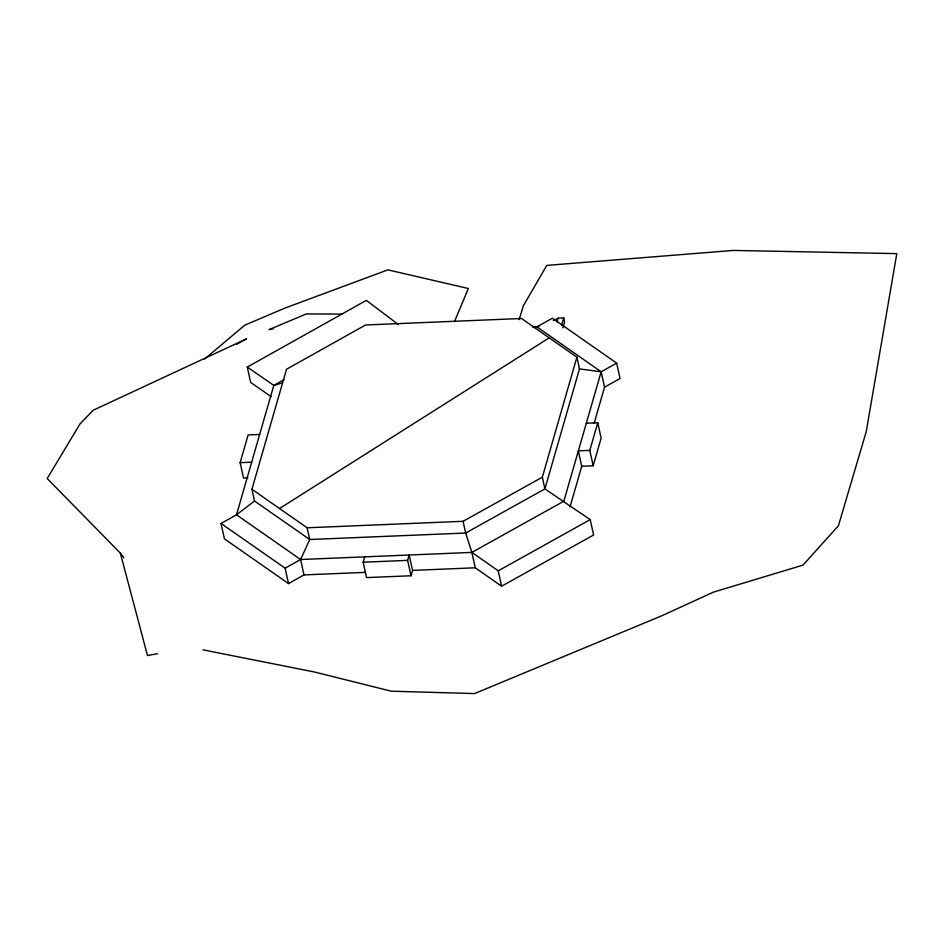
<?xml version="1.0" encoding="UTF-8"?>
<svg xmlns="http://www.w3.org/2000/svg" width="944" height="944" viewBox="0 0 944 944"><rect width="100%" height="100%" fill="white"/><g stroke="black" fill="none" stroke-linecap="round" stroke-linejoin="round"><path stroke-width="1.42" d="M247.847 477.876L243.528 478.053L240.142 462.666L248.13 434.924L259.659 434.452M251.93 489.275L286.516 369.269L365.576 324.972L521.536 318.494L576.914 357.186L579.486 368.915L544.9 488.921L465.663 533.03L309.715 539.508L254.514 500.993L251.93 489.275L307.142 527.79L463.091 521.3L542.328 477.192L576.914 357.186M411.018 575.757L407.631 560.37L409.177 555.013L412.563 570.4L411.018 575.757L366.543 577.598L363.157 562.211L364.703 556.854M557.066 321.928L558.164 318.128L563.698 317.892L564.595 321.998L562.943 327.757M561.515 325.491L563.698 317.892M594.118 423.325L604.538 387.158L620.043 378.532L616.668 363.145L601.151 371.771L563.851 501.193L471.87 552.405L300.617 559.521L285.135 568.194L221.038 523.46L236.507 514.799L254.514 500.993M570.058 506.798L581.74 466.253L578.353 450.866L589.799 450.394L597.753 422.759L586.318 423.242M581.74 466.253L593.174 465.781L601.139 438.146L597.753 422.759M519.176 319.615L523.365 305.773L546.765 265.406L733.217 250.431L896.8 253.629L866.25 431.585L838.425 525.725L803.014 565.114L713.369 592.148L661.815 615.771L474.596 693.569L391.323 691.209L314.482 672.01L202.877 649.826M454.418 321.739L468.354 288.51L387.901 269.866L284.687 308.192L244.744 325.196L204.553 359.074M221.038 523.46L224.424 538.847L288.522 583.581L303.992 574.908L300.617 559.521L309.715 539.508L307.142 527.79M279.53 508.533L549.219 337.834M271.152 396.622L250.667 382.45L247.281 367.063L366.331 300.381L398.474 324.63M283.991 379.689L273.795 385.4L236.507 514.799L300.617 559.521M463.091 521.3L465.663 533.03L471.87 552.405L498.231 570.825L590.212 519.613L593.599 535L501.606 586.212L475.245 567.792L412.563 570.4M236.696 344.289L246.62 338.813L93.137 410.274L79.933 424.045L47.2 478.537L120.336 553.101L123.865 557.751M536.617 327.261L539.177 325.916M553.349 320.665L558.164 318.128M282.138 382.993L273.795 385.4L247.281 367.063M534.044 327.603L536.888 326.86L552.393 318.222L616.668 363.145M273.347 328.736L269.016 329.633L306.328 313.927L342.589 314.081M157.495 653.708L147.476 655.549L120.336 553.101M532.534 327.049L536.888 326.86L601.151 371.771L604.538 387.158M240.142 462.666L251.67 462.194M363.157 562.211L407.631 560.37M303.992 574.908L365.175 572.371M579.486 368.915L601.151 371.771M590.212 519.613L544.9 488.921L542.328 477.192M589.799 450.394L593.174 465.781M498.231 570.825L501.606 586.212M471.87 552.405L475.245 567.792M285.135 568.194L288.522 583.581"/></g></svg>
